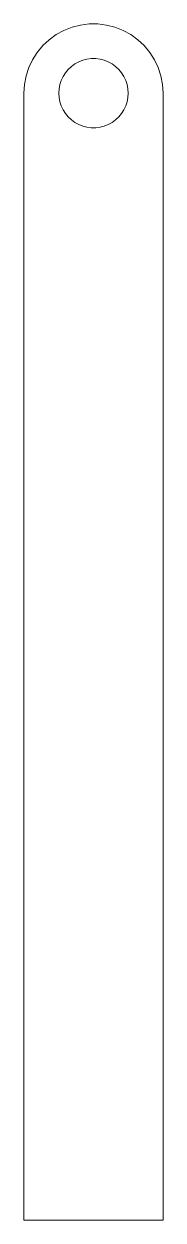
# Model space of a CAD drawing. Header units: millimetres. Extents: x -5.7 to 5.7, y -48.7 to 48.7.
import ezdxf

# ---------------------------------------------------------------- set-up
doc = ezdxf.new("R2010")
doc.units = ezdxf.units.MM
doc.layers.get('0').update_dxf_attribs({"linetype": 'CONTINUOUS', "lineweight": 0})

msp = doc.modelspace()

# ---------------------------------------------------------------- linework, layer by layer
for p, q in [((-3.601, 47.441), (-3.027, 47.858)), ((-3.027, 47.858), (-2.406, 48.2)), ((-2.406, 48.2), (-1.746, 48.461)), ((-1.746, 48.461), (-1.059, 48.637)), ((-1.059, 48.637), (-0.355, 48.726)), ((-0.355, 48.726), (0.355, 48.726)), ((0.355, 48.726), (1.059, 48.637)), ((1.059, 48.637), (1.746, 48.461)), ((1.746, 48.461), (2.406, 48.2)), ((2.406, 48.2), (3.027, 47.858)), ((3.027, 47.858), (3.601, 47.441)), ((-4.571, 46.408), (-4.119, 46.955)), ((-4.119, 46.955), (-3.601, 47.441)), ((3.601, 47.441), (4.119, 46.955)), ((4.119, 46.955), (4.571, 46.408)), ((-5.253, 45.167), (-4.951, 45.809)), ((-4.951, 45.809), (-4.571, 46.408)), ((-0.873, 45.774), (-0.529, 45.862)), ((-0.529, 45.862), (-0.177, 45.907)), ((-0.177, 45.907), (0.177, 45.907)), ((0.177, 45.907), (0.529, 45.862)), ((0.529, 45.862), (0.873, 45.774)), ((4.571, 46.408), (4.951, 45.809)), ((4.951, 45.809), (5.253, 45.167)), ((-5.472, 44.493), (-5.253, 45.167)), ((-2.285, 44.748), (-2.059, 45.021)), ((-2.059, 45.021), (-1.801, 45.264)), ((-1.801, 45.264), (-1.514, 45.473)), ((-1.514, 45.473), (-1.203, 45.644)), ((-1.203, 45.644), (-0.873, 45.774)), ((0.873, 45.774), (1.203, 45.644)), ((1.203, 45.644), (1.514, 45.473)), ((1.514, 45.473), (1.801, 45.264)), ((1.801, 45.264), (2.059, 45.021)), ((2.059, 45.021), (2.285, 44.748)), ((5.253, 45.167), (5.472, 44.493)), ((-5.605, 43.796), (-5.472, 44.493)), ((-2.736, 43.79), (-2.627, 44.127)), ((-2.627, 44.127), (-2.476, 44.448)), ((-2.476, 44.448), (-2.285, 44.748)), ((2.285, 44.748), (2.476, 44.448)), ((2.476, 44.448), (2.627, 44.127)), ((2.627, 44.127), (2.736, 43.79)), ((5.472, 44.493), (5.605, 43.796)), ((-5.65, 43.088), (-5.605, 43.796)), ((-5.65, -48.737), (-5.65, 43.088)), ((-2.825, 43.088), (-2.803, 43.442)), ((-2.803, 42.733), (-2.825, 43.088)), ((-2.803, 43.442), (-2.736, 43.79)), ((2.736, 43.79), (2.803, 43.442)), ((2.803, 43.442), (2.825, 43.088)), ((2.825, 43.088), (2.803, 42.733)), ((5.605, 43.796), (5.65, 43.088)), ((5.65, 43.088), (5.65, -48.737)), ((-2.736, 42.385), (-2.803, 42.733)), ((-2.627, 42.048), (-2.736, 42.385)), ((-2.476, 41.727), (-2.627, 42.048)), ((2.627, 42.048), (2.476, 41.727)), ((2.736, 42.385), (2.627, 42.048)), ((2.803, 42.733), (2.736, 42.385)), ((-2.285, 41.427), (-2.476, 41.727)), ((-2.059, 41.154), (-2.285, 41.427)), ((-1.801, 40.911), (-2.059, 41.154)), ((2.059, 41.154), (1.801, 40.911)), ((2.285, 41.427), (2.059, 41.154)), ((2.476, 41.727), (2.285, 41.427)), ((-1.514, 40.702), (-1.801, 40.911)), ((-1.203, 40.531), (-1.514, 40.702)), ((-0.873, 40.401), (-1.203, 40.531)), ((-0.529, 40.313), (-0.873, 40.401)), ((-0.177, 40.268), (-0.529, 40.313)), ((0.177, 40.268), (-0.177, 40.268)), ((0.529, 40.313), (0.177, 40.268)), ((0.873, 40.401), (0.529, 40.313)), ((1.203, 40.531), (0.873, 40.401)), ((1.514, 40.702), (1.203, 40.531)), ((1.801, 40.911), (1.514, 40.702)), ((5.65, -48.737), (-5.65, -48.737))]:
    msp.add_line(p, q)

doc.saveas('drawing.dxf')
